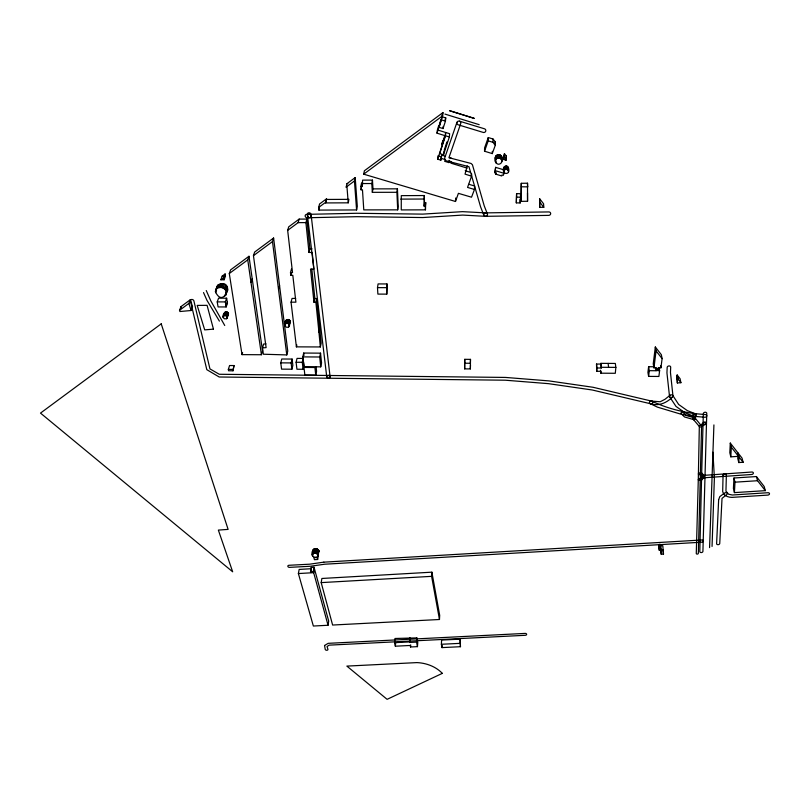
<?xml version="1.0" encoding="UTF-8"?>
<svg xmlns="http://www.w3.org/2000/svg" width="810" height="810" viewBox="0 0 810 810"><rect width="100%" height="100%" fill="white"/><g stroke="black" fill="none" stroke-linecap="round" stroke-linejoin="round"><path stroke-width="1.21" d="M499.051 158.011L499.051 154.649C491.832 154.315 495.619 168.855 501.38 162.759C504.478 157.828 494.768 156.107 495.335 161.534M497.785 158.112L497.796 154.75M496.641 158.649L496.662 155.277M658.611 545.981L659.259 550.203L660.565 550.122L659.897 544.047L661.223 554.232L663.491 554.101L662.813 545.737L660.555 545.869L660.565 548.978M504.063 167.062C500.307 174.616 511.282 176.317 508.397 167.569L506.503 165.918L504.063 167.062L504.053 173.32L503.304 175.325L502.078 174.95L501.714 175.952L495.74 174.14L496.115 173.137L494.89 172.773L495.639 167.346L504.033 169.898M495.771 159.59L495.791 156.219M495.74 174.14L495.76 171.862M495.993 163.053L495.345 157.505M496.125 159.104L496.145 155.733M494.89 172.773L495.639 167.346M495.295 145.263L495.315 141.942L493.037 139.016L488.268 137.548L484.603 147.876L484.522 151.217L492.277 153.596L495.295 145.263L492.996 142.327L488.207 140.859L488.268 137.548M495.467 162.101L495.477 156.877M312.144 555.012C313.824 548.907 322.572 557.796 314.715 557.229C310.281 556.764 311.496 548.4 315.738 548.826C317.763 548.542 320.284 551.377 317.945 552.754M492.996 142.327L493.037 139.016M501.866 158.223L501.349 155.915L499.051 154.649M492.277 153.596L492.308 151.369M676.573 375.739L677.352 382.968L680.916 382.705L680.076 378.716L677.17 374.979L677.98 379.677L677.403 379.718L676.573 375.739L677.16 375.698M677.352 382.968L677.403 379.718M521.063 196.638L521.265 183.313L527.512 183.202L527.553 201.255L521.164 201.356L521.083 199.017M521.164 201.356L521.265 183.313M677.98 379.677L677.17 374.979M527.502 192.962L527.553 201.255M709.57 547.611L713.914 424.916M460.475 646.704L460.06 639.161L441.612 640.072L441.389 644.274L442.007 647.605L460.475 646.704L460.06 639.161M464.626 363.234L464.788 359.326L470.488 359.367L470.347 363.265L464.626 363.234L464.667 368.874L470.357 368.914L470.499 364.996M539.663 198.764L539.693 207.34L543.793 207.299L543.571 203.776L539.663 198.764L539.693 207.34M712.051 546.436L714.39 477.91L712.911 452.193M445.51 156.269L441.733 155.034L440.853 160.167L437.653 159.185L445.247 135.736L437.015 133.174L442.645 115.8L442.949 112.58L364.389 170.778L363.68 174.17L455.483 201.477L458.409 193.337L471.521 197.205L474.478 189.459L474.609 185.996L468.868 184.305M464.667 368.874L464.788 359.326M474.478 189.459L467.552 187.424L471.562 176.165L471.653 173.887M442.007 647.605L442.118 645.499M471.562 176.165L465.041 174.13L467.248 165.837M730.296 443.07L729.81 452.719L730.822 456.84L738.477 456.334L737.424 452.203L730.296 443.07L731.319 447.181L730.822 456.84M693.158 418.861L693.35 415.054A1.154 0.881 -11.9 0 1 694.534 414.102A1.154 0.881 -11.9 0 1 695.638 414.923L695.426 418.74A1.154 0.871 -11.8 0 1 693.684 419.6A1.154 0.871 -11.8 0 1 693.765 418.071A1.154 0.871 -11.8 0 1 695.426 418.74M439.466 619.498L439.688 615.306L431.872 572.174L321.884 578.472L321.185 582.613L332.616 625.037L439.466 619.498L431.608 576.345L431.872 572.174M733.971 478.011L733.414 488.43L734.417 492.612L765.318 490.658L764.174 486.476L756.429 476.563L733.971 478.011L734.994 482.173L734.417 492.612M738.031 452.982L737.748 458.419L738.791 462.561L743.114 462.267L742.051 458.126L738.031 452.982L739.085 457.113L738.791 462.561M455.483 201.477L455.706 197.984M516.598 193.62L516.314 202.854L520.162 202.956L520.536 197.215L520.435 193.722L516.598 193.62L516.314 202.854M417.464 646.643L417.778 642.441L416.846 637.905L394.966 638.482L394.571 642.664L395.361 646.198L410.225 645.469L410.538 646.977L417.464 646.643L416.542 642.097L416.846 637.905M410.538 646.977L410.71 644.881M441.42 158.395L445.216 159.631L444.66 161.311L448.892 162.587L449.064 160.34M215.409 291.671L217.667 285.333C236.085 276.332 223.965 310.564 215.409 291.671L217.667 285.333M449.337 136.971L449.611 133.69L445.773 132.526L445.48 135.807L439.719 153.586L443.536 154.74L449.337 136.971L445.48 135.807M416.542 642.097L409.637 642.441L409.86 637.733M409.637 642.441L409.971 638.25M596.514 364.044L596.687 371.284L601.02 371.314L600.858 373.187L615.296 373.288L615.863 367.386L615.327 363.447L600.899 363.356L601.303 368.013L596.96 367.983L596.514 364.044L600.838 364.065M596.687 371.284L596.96 367.983M445.247 135.736L445.541 132.455L437.349 129.894L437.015 133.174M443.536 154.74L443.829 151.389M601.303 368.013L600.899 363.356M439.374 125.196L439.162 127.362L443.029 128.557L445.449 121.135L445.743 117.895L441.875 116.701M443.029 128.557L443.222 126.39M395.361 646.198L395.655 643.059M440.853 160.167L441.733 155.034M437.653 159.185L437.977 155.824L441.156 156.806M439.162 127.362L441.774 117.784M425.331 206.115L425.716 202.611L424.491 202.621L424.106 206.125L425.331 206.115L425.452 209.841L401.264 209.922L401.284 195.645L424.268 195.544L424.491 202.621M425.452 209.841L425.716 202.611M424.106 206.125L424.268 195.544M654.318 366.768L648.607 366.727L647.919 372.418L648.618 376.397L658.884 376.458L659.624 370.666L659.067 367.689M648.618 376.397L649.306 370.686L648.607 366.727M659.624 370.666L657.943 370.656L658.297 367.801L660.93 367.811L662.104 358.638L661.345 354.709L655.32 346.984L653.245 363.872L653.964 367.831L656.556 367.841L656.191 370.737L649.306 370.686M653.964 367.831L656.059 350.902L655.32 346.984M386.785 294.131L386.988 283.945L378.088 283.925L377.49 287.641L377.885 294.101L386.785 294.131L386.988 283.945M362.799 182.979L361.564 182.979L360.845 186.422L361.078 189.813L362.475 189.803L363.781 209.891L397.69 209.851L398.206 206.347L397.437 188.831L372.985 188.882L372.337 192.334L396.9 192.294L397.437 188.831M328.04 625.259L328.688 621.098L314.391 568.539L313.662 572.67L328.04 625.259L313.359 626.029L298.384 573.561L299.173 569.43L310.878 568.741M317.277 553.746L318.006 549.625M317.5 553.939L318.229 549.818M317.702 554.141L318.421 550.01M317.52 556.672L318.634 550.304M317.874 556.308L318.755 550.537M318.036 556.035L318.877 550.921M317.642 559.477L317.085 557.493L313.875 557.695L314.422 559.68L317.642 559.477L318.36 555.346L317.803 553.362M315.657 553.028L316.386 548.907M316.082 553.129L316.811 549.008M316.386 553.24L317.115 549.119M313.561 572.295L314.047 567.263L311.253 567.425L310.513 571.556L310.767 572.457L313.561 572.295L314.047 567.263M316.578 553.321L317.307 549.2M316.953 553.513L317.682 549.393M313.662 553.119L314.401 548.998M313.946 553.038L314.685 548.917M310.767 572.457L311.253 567.425M314.361 552.967L315.1 548.846M314.786 552.947L315.525 548.826M314.999 552.947L315.738 548.826M315.333 552.977L316.062 548.856M312.468 554.526L313.217 549.788M312.549 554.678L313.581 549.433M312.549 556.004L313.875 549.231M313.298 553.271L314.047 549.15M313.48 553.189L314.219 549.069M372.337 192.334L371.81 183.536L372.468 180.103L362.617 180.124L362.1 186.411L360.845 186.422M356.582 209.942L357.311 206.439L355.205 177.582L346.974 183.678L346.184 187.11L346.994 187.1L348.229 202.834L325.711 202.925L326.541 198.815L319.565 203.978L318.654 207.461L318.907 210.094L356.582 209.942L354.456 180.994L355.205 177.582M361.078 189.813L361.554 187.515M362.1 186.411L362.566 184.123M320.73 366.849L321.55 362.971L320.547 353.15L303.689 353.049L302.788 356.896L303.912 366.738L320.73 366.849L319.717 356.997L320.547 353.15M315.738 375.141L314.918 367.507L303.993 367.436L304.864 375.07L315.738 375.141L316.568 371.253L316.113 366.9M295.67 298.434L292.046 298.424L291.053 302.16L296.399 346.862L320.345 346.953L321.175 343.116L316.75 298.536L314.857 298.536L313.976 302.272L315.88 302.272L316.75 298.536M348.229 202.834L348.745 200.505M320.345 346.953L318.958 332.343L319.808 328.546M303.092 369.279L302.282 362.293L303.183 358.435L297.037 358.395L296.106 362.262L296.936 369.238L303.092 369.279L303.983 365.411L303.588 361.918M223.084 317.054C222.173 313.5 227.134 309.309 228.521 313.804L226.587 318.735L224.4 318.826L223.084 317.054L224.552 312.609M296.399 346.862L296.865 344.949M291.914 369.208L292.856 365.33L292.096 359.063L281.769 359.002L280.766 362.86L281.586 369.137L291.914 369.208L291.134 362.921L292.096 359.063M226.587 318.735L227.245 317.55C227.165 315.677 224.309 314.736 223.256 316.356M286.77 354.922L287.752 351.074L273.608 238.018L254.654 252.052L253.449 255.666L266.115 347.622L262.531 347.885L263.371 354.223L286.77 354.922L272.484 241.593L273.608 238.018M325.711 202.925L326.541 198.815M313.976 302.272L310.524 269.062L313.885 269.062L312.194 252.457L308.995 252.457L309.936 248.842L306.879 219.085L299.153 219.095L288.714 226.83L287.661 230.374L292.531 272.595L290.476 272.595L290.79 275.289L292.805 275.289L295.903 302.171L291.053 302.16M289.008 324.263L290 320.476L288.198 319.484L285.829 320.476C282.7 323.281 285.555 329.791 289.231 326.43L289.484 325.66C289.504 323.372 286.062 322.329 284.816 324.253L284.604 324.921M318.907 210.094L319.515 207.765M288.654 326.997L289.15 325.104M289.373 324.952L290 320.476M289.231 326.43L290.365 321.165M287.783 323.403L288.775 319.626M288.249 323.625L289.241 319.849M286.234 323.291L287.236 319.505M287.196 323.261L288.198 319.484M284.816 324.253L285.829 320.476M284.725 325.711L285.474 322.876M285.424 323.615L286.426 319.839M285.1 326.389L285.606 324.496M290.79 275.289L291.296 273.456M308.995 252.457L305.907 222.608L306.879 219.085M290.476 272.595L291.489 268.94M261.417 354.74L262.511 350.902L248.984 256.264L230.597 269.882L229.291 273.527L242.028 354.628L261.417 354.74L247.749 259.878L248.984 256.264M278.549 289.292L279.602 285.596M287.661 230.374L298.141 222.628L299.153 219.095M262.531 347.885L263.625 344.058L266.004 343.885M242.028 354.628L242.615 352.714M233.007 370.788L233.989 365.553L229.574 365.533L228.339 369.39L228.572 370.767L233.007 370.788L233.989 365.553M437.724 128.739L438.838 125.277M441.835 116.043L442.949 112.58M439.486 124.112L440.853 119.88M441.754 144.139L442.888 140.636M441.946 144.342L444.629 136.07M250.989 282.406L252.194 278.731M445.054 120.012L445.743 117.895M444.214 150.204L446.907 141.952M448.892 162.587L449.368 161.119L451.342 161.666L450.917 163.174L467.137 168.095M503.8 171.345C504.033 168.936 507.86 168.602 508.447 170.981L508.447 171.892M290.476 321.874L289.646 323.22M227.063 316.821L228.349 313.065M227.083 318.188L228.521 313.804M225.96 315.758L227.245 312.012M226.577 316.163L227.863 312.417M456.921 122.401A1.995 1.914 0.2 0 0 458.217 124.811L483.205 132.415A1.995 1.903 -7.9 0 0 485.716 131.179A1.995 1.903 -7.9 0 0 484.461 128.79L459.422 121.166A1.995 1.914 0.2 0 0 456.921 122.401L444.579 158.375L445.935 160.724L468.96 166.708L480.573 206.803L483.843 215.197M224.269 315.586L225.565 311.84M225.109 315.525L226.405 311.779M226.152 306.95L227.448 303.224L226.638 298.191L218.568 298.181L217.222 301.897L218.072 306.929L226.152 306.95L225.342 301.907L226.638 298.191M223.681 315.88L224.977 312.133M223.246 317.723L224.38 313.298M225.99 305.937L227.286 302.211M225.646 295.437L227.863 289.342M226.101 294.769L226.061 290.861L227.377 287.165M224.826 296.166L225.808 293.392M226.415 291.772L227.721 288.087M226.061 290.861L224.826 289.221L226.142 285.535M225.413 289.848L226.729 286.163M484.522 151.217L488.207 140.859M224.826 289.221L224.147 288.664L225.464 284.978M224.147 288.664L222.942 287.965L224.269 284.29M494.454 144.312L495.315 141.942M216.31 289.008L217.89 287.844L221.029 287.428L222.365 283.743M224.127 279.774L225.453 276.109L225.109 273.952L222.183 276.109L220.846 279.774L224.127 279.774L223.773 277.607L225.109 273.952M221.029 287.428L221.707 287.55L223.044 283.875M220.057 287.368L221.393 283.692M218.933 287.499L220.269 283.824M215.49 290.689L217.141 286.153M217.06 288.32L218.416 284.634M215.561 292.683L216.584 289.919M217.89 287.844L219.237 284.168M504.468 153.667L503.547 156.117L503.567 159.489L506.027 160.248L506.341 159.408L506.311 156.026L504.468 153.667L504.488 157.029L503.567 159.489M506.311 156.026L506.027 160.248M191.089 310.513L192.547 306.787L190.36 299.69L181.025 306.595L179.516 310.321L179.901 311.526L191.089 310.513L188.892 303.396L190.36 299.69M227.731 290.233L226.132 292.471M313.055 550.061L313.035 551.438M704.173 476.968L701.885 479.905L699.344 480.441A1.104 0.8 -9.9 0 1 698.291 479.692L699.324 426.465L693.319 419.347M670.083 395.26L664.919 399.33L660.211 401.76L651.483 401.082M672.391 397.102C666.66 402.884 658.894 406.347 650.754 403.775M179.516 310.321L188.892 303.396M220.846 279.774L223.773 277.607M229.291 273.527L247.749 259.878M253.449 255.666L272.484 241.593M318.654 207.461L325.65 202.287M346.184 187.11L354.456 180.994M363.68 174.17L442.645 115.8M227.165 315.262L227.873 314.979M734.994 482.173L757.553 480.725L765.318 490.658M658.763 545.171L659.259 548.34L660.555 548.259M298.384 573.561L313.662 572.67M660.555 545.869L661.223 550.081L663.491 549.949M310.513 571.556L313.308 571.404M321.185 582.613L431.608 576.345M394.571 642.664L409.526 641.925M441.389 644.274L459.908 643.363M485.605 212.888L548.856 211.926A1.924 1.721 -11.9 0 1 550.668 213.668A1.924 1.721 -11.9 0 1 548.664 215.379L485.656 216.321M521.377 186.776L527.816 186.867M346.974 183.678L347.784 183.667M326.592 199.442L348.999 199.351M400.778 199.118L423.883 199.027M361.908 183.546L371.81 183.536M298.141 222.628L305.907 222.608M222.183 276.109L225.453 276.109M309.936 248.842L312.052 248.842M217.222 301.897L225.342 301.907M377.49 287.641L386.431 287.661M228.339 369.39L232.784 369.411M302.788 356.896L319.717 356.997M296.106 362.262L302.282 362.293M280.766 362.86L291.134 362.921M601.374 367.294L615.863 367.386M516.679 197.113L520.536 197.215M485.767 212.888L462.52 211.653L422.648 214.123L356.704 213.273L306.858 214.356A1.893 1.66 22.3 0 0 305.167 216.057A1.893 1.66 22.3 0 0 307.192 217.758L356.926 216.685L422.769 217.546L462.672 215.085L485.504 216.321M694.869 413.657L705.469 414.588A1.731 1.316 -12.3 0 1 706.755 416.067A1.731 1.316 -12.3 0 1 704.7 417.251L694.119 416.32M695 413.677C680.268 411.612 665.526 407.734 652.111 401.264M693.978 416.3L681.362 414.315L657.416 407.126L650.126 403.603M651.736 401.132L593.082 387.281L549.109 380.913L505.551 377.43L219.297 374.271L209.942 368.904L193.884 300.905A1.812 1.448 23.6 0 0 191.808 299.457A1.812 1.448 23.6 0 0 190.441 301.047L206.803 369.664L219.206 377.004L505.258 380.204L548.461 383.656L592.201 389.985L650.501 403.734M449.641 157.748L451.595 158.294M694.788 417.97L685.746 415.348L683.093 412.492A1.154 0.881 -11.4 0 0 681.504 412.381A1.154 0.881 -11.4 0 0 681.2 413.637L684.48 416.947L693.795 419.641M449.53 110.707L474.285 118.392L449.591 110.666M495.619 170.758L504.053 173.32M444.953 114.088L479.176 124.659M441.561 119.931L445.449 121.135M465.213 170.718L470.62 172.409M221.707 287.55L222.942 287.965M695.395 413.778L687.356 410.64L678.648 404.463L672.796 395.462M693.593 416.198L685.068 412.817L676.006 406.417L669.688 396.9M695.263 418.264L701.602 426.04L698.341 553.311A1.043 0.719 -7.8 0 1 697.299 554.101A1.043 0.719 -7.8 0 1 696.276 553.443L698.291 479.712A1.104 0.8 -9.9 0 1 699.435 478.821L700.356 478.781L702.31 476.27A1.104 0.81 -10.2 0 1 703.981 475.956A1.104 0.81 -10.2 0 1 703.91 477.211A1.104 0.81 -10.2 0 1 702.27 477.06L700.488 474.599L699.465 474.67A1.104 0.81 -10.1 0 1 698.382 473.931A1.104 0.81 -10.1 0 1 699.496 473.03L702.149 473.283L704.224 476.169M504.488 157.029L506.341 159.408M539.865 202.287L543.793 207.299M656.059 350.902L662.104 358.638M677.99 378.969L680.916 382.705M731.319 447.181L738.477 456.334M739.085 457.113L743.114 462.267M219.419 321.125L206.915 300.247L203.523 292.572M224.734 325.478L210.782 300.824L206.256 290.557M503.769 167.933L504.265 169.493M487.417 214.022L484.228 205.831L472.433 164.744L471.086 163.468L448.932 157.707L460.718 123.596A1.995 1.914 0.2 0 0 459.442 121.166M181.025 306.595L181.41 307.8M756.429 476.563L757.553 480.725M660.555 365.837L660.93 367.811M657.578 368.671L657.943 370.656M655.644 367.76L656.191 370.737M662.985 550.395L663.491 554.101M285.616 321.145L285.727 321.924M608.107 363.406L608.614 367.345M307.537 216.088L326.734 376.792M600.504 370.221L600.858 373.187M311.253 216.027L330.085 376.772M303.689 353.049L303.973 355.499M669.516 396.434L666.944 372.904L667.167 367.457A1.782 1.407 -12.6 0 1 668.989 365.938A1.782 1.407 -12.6 0 1 670.69 367.274L670.457 372.468L672.958 395.928A1.741 1.357 -11.5 0 1 670.498 397.477A1.741 1.357 -11.5 0 1 670.255 395.138A1.741 1.357 -11.5 0 1 672.958 395.928M315.88 302.272L318.958 332.343M311.83 269.092L314.857 298.536M372.468 180.103L372.985 188.882M396.9 192.294L397.69 209.851M527.512 183.202L527.664 186.675M520.05 199.442L520.162 202.956M507.941 166.688L507.992 170.1M507.404 166.242L507.445 169.644M506.503 165.918L506.533 169.331M508.397 167.569L508.407 168.47M505.602 165.959L505.632 169.371M504.772 166.323L504.802 169.725M503.83 168.682L503.85 172.105M659.259 548.34L659.259 550.203M661.223 550.081L661.223 554.232M501.876 157.089L501.876 161.605M501.714 156.573L501.724 159.955M501.349 155.915L501.349 159.286M470.488 359.367L470.357 368.914M500.813 155.368L500.813 158.73M500.347 155.044L500.357 158.416M499.729 154.781L499.729 158.152M311.192 216.645A6.399 5.609 22.5 0 0 311.01 214.407A1.893 1.671 22.2 0 0 308.914 212.777A1.893 1.671 22.2 0 0 307.314 214.549A6.389 5.629 21.7 0 0 307.78 216.776M701.602 476.725L699.81 551.559A1.559 1.083 -8 0 0 701.328 552.562A1.559 1.083 -8 0 0 702.918 551.377L706.765 413.394A1.731 1.316 -12.4 0 0 705.024 412.239A1.731 1.316 -12.4 0 0 703.323 413.738L701.602 476.725A1.65 1.205 -10.2 0 0 703.222 477.839L751.619 474.488A1.681 1.215 -12.2 0 0 753.371 473.151A1.681 1.215 -12.2 0 0 751.791 472.027L703.272 475.399A1.65 1.205 -10.2 0 0 701.602 476.736M723.067 475.136L722.682 491.548C723.391 495.72 728.241 497.411 731.977 497.38L767.769 495.112A1.66 1.174 -12 0 0 769.5 493.806A1.66 1.174 -12 0 0 767.951 492.723L732.291 495.001L728.615 494.221L725.952 491.154L726.367 474.883A1.671 1.205 -11.1 0 0 724.747 473.779A1.671 1.205 -11.1 0 0 723.067 475.136M718.642 499.81L716.607 543.642A1.579 1.093 -8.8 0 0 718.126 544.664A1.579 1.093 -8.8 0 0 719.746 543.469L722.024 498.393L726.671 494.647A1.64 1.174 -10.5 0 0 726.813 492.956A1.64 1.174 -10.5 0 0 724.504 493.067L719.786 496.631L718.642 499.75M324.547 645.489L325.245 649.438A1.367 0.901 7.8 0 0 326.865 650.258A1.367 0.901 7.8 0 0 327.908 649.255L327.048 646.542L329.154 645.145L525.336 635.293A1.407 0.952 0.1 0 0 526.632 634.281A1.407 0.952 0.1 0 0 525.113 633.41L328.182 643.332L324.547 645.489M161.22 323.848L40.5 413.1L232.662 571.789L218.356 530.094L228.116 529.386L161.22 323.848M703.981 422.729L699.789 425.483A1.144 0.861 -11.8 0 0 699.546 426.728A1.144 0.861 -11.8 0 0 701.136 426.769L705.338 424.015A1.144 0.871 -12 0 0 705.581 422.769A1.144 0.871 -12 0 0 703.981 422.729M442.321 673.363L387.109 699.334L346.872 666.103L416.937 662.6C426.303 663.025 435.77 666.498 442.321 673.363M323.808 562.16L309.572 564.195L289.008 565.279A1.468 1.023 10.2 0 0 287.864 566.392A1.468 1.023 10.2 0 0 289.585 567.354L310.21 566.271L324.597 564.226L701.673 542.204A1.569 1.104 -8.3 0 0 703.262 540.999A1.569 1.104 -8.3 0 0 701.713 539.997L323.808 562.16M213.455 329.133L204.697 329.883L197.194 305.41L207.087 305.34L213.455 329.133M650.288 403.674A1.731 1.347 -10.2 0 0 652.83 402.286A1.731 1.347 -10.2 0 0 650.227 401.335A1.731 1.347 -10.2 0 0 650.288 403.674M693.775 416.259A1.731 1.316 -11.9 0 0 696.195 414.72A1.731 1.316 -11.9 0 0 693.502 413.981A1.731 1.316 -11.9 0 0 693.775 416.259M307.668 216.574A1.893 1.66 22 0 0 310.878 217.212A1.893 1.66 22 0 0 309.633 214.397A1.893 1.66 22 0 0 307.668 216.574M327.179 377.622A1.691 1.367 12.2 0 0 330.014 377.298A1.691 1.367 12.2 0 0 328.03 375.415A1.691 1.367 12.2 0 0 327.179 377.622M703.738 424.561A1.721 1.306 -12 0 0 706.371 423.276A1.721 1.306 -12 0 0 703.88 422.273A1.721 1.306 -12 0 0 703.738 424.561M484.603 216.057A1.893 1.721 -2.8 0 0 487.529 214.68A1.893 1.721 -2.8 0 0 484.775 213.081A1.893 1.721 -2.8 0 0 484.603 216.057"/></g></svg>
